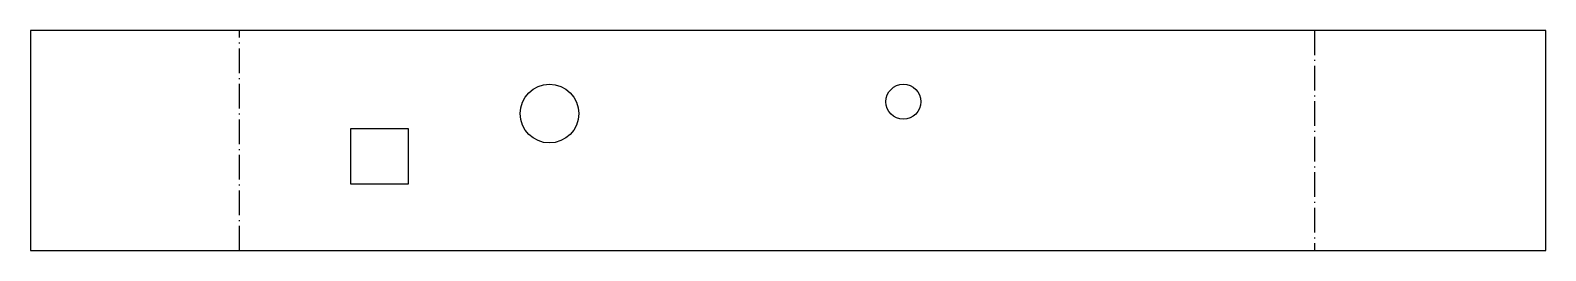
# Model space of a CAD drawing. Header units: millimetres. Extents: x -23 to 133, y 0 to 23.
import ezdxf

# ---------------------------------------------------------------- set-up
doc = ezdxf.new("R2010")
doc.units = ezdxf.units.MM
doc.linetypes.add('DASHDOT', pattern=[3.556, 2.54, -0.508, 0, -0.508])
doc.layers.add('BEND', color=7, linetype='Continuous')
doc.layers.add('CUT', color=7, linetype='Continuous')

msp = doc.modelspace()

# ---------------------------------------------------------------- linework, layer by layer
at = {"layer": 'BEND', "color": 4, "linetype": 'DASHDOT'}
for p, q in [((-1.41, 0), (-1.41, 22.69)), ((109.61, 22.69), (109.61, 0))]:
    msp.add_line(p, q, dxfattribs=at)
at = {"layer": 'CUT'}
for p, q in [((-23, 22.69), (-23, 0)), ((133.48, 22.69), (-23, 22.69)), ((133.48, 0), (133.48, 22.69)), ((10.11, 6.86), (10.11, 12.59)), ((10.11, 12.59), (16.03, 12.59)), ((16.03, 12.59), (16.03, 6.86)), ((16.03, 6.86), (10.11, 6.86)), ((-23, 0), (133.48, 0))]:
    msp.add_line(p, q, dxfattribs=at)
for centre, radius in [((30.6, 14.11), 3.02), ((67.15, 15.34), 1.8)]:
    msp.add_circle(centre, radius, dxfattribs=at)

doc.saveas('drawing.dxf')
